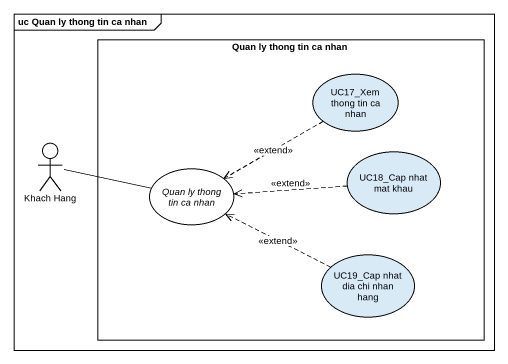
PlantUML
@startuml
mainframe uc Quan ly thong tin ca nhan
rectangle "Quan ly thong tin ca nhan" as Quan_ly_thong_tin_ca_nhan {
  usecase "UC17_Xem thong tin ca nhan" as UC17_Xem_thong_tin_ca_nhan
  usecase "Quan ly thong tin ca nhan" as Quan_ly_thong_tin_ca_nhan_2 #FFFFFF
  usecase "UC18_Cap nhat mat khau" as UC18_Cap_nhat_mat_khau
  usecase "UC19_Cap nhat dia chi nhan hang" as UC19_Cap_nhat_dia_chi_nhan
}
actor "Khach Hang" as Khach_Hang
UC17_Xem_thong_tin_ca_nhan .left.> Quan_ly_thong_tin_ca_nhan_2 : <<extend>>
Khach_Hang -right- Quan_ly_thong_tin_ca_nhan_2
UC18_Cap_nhat_mat_khau .left.> Quan_ly_thong_tin_ca_nhan_2 : <<extend>>
UC19_Cap_nhat_dia_chi_nhan .left.> Quan_ly_thong_tin_ca_nhan_2 : <<extend>>
@enduml
